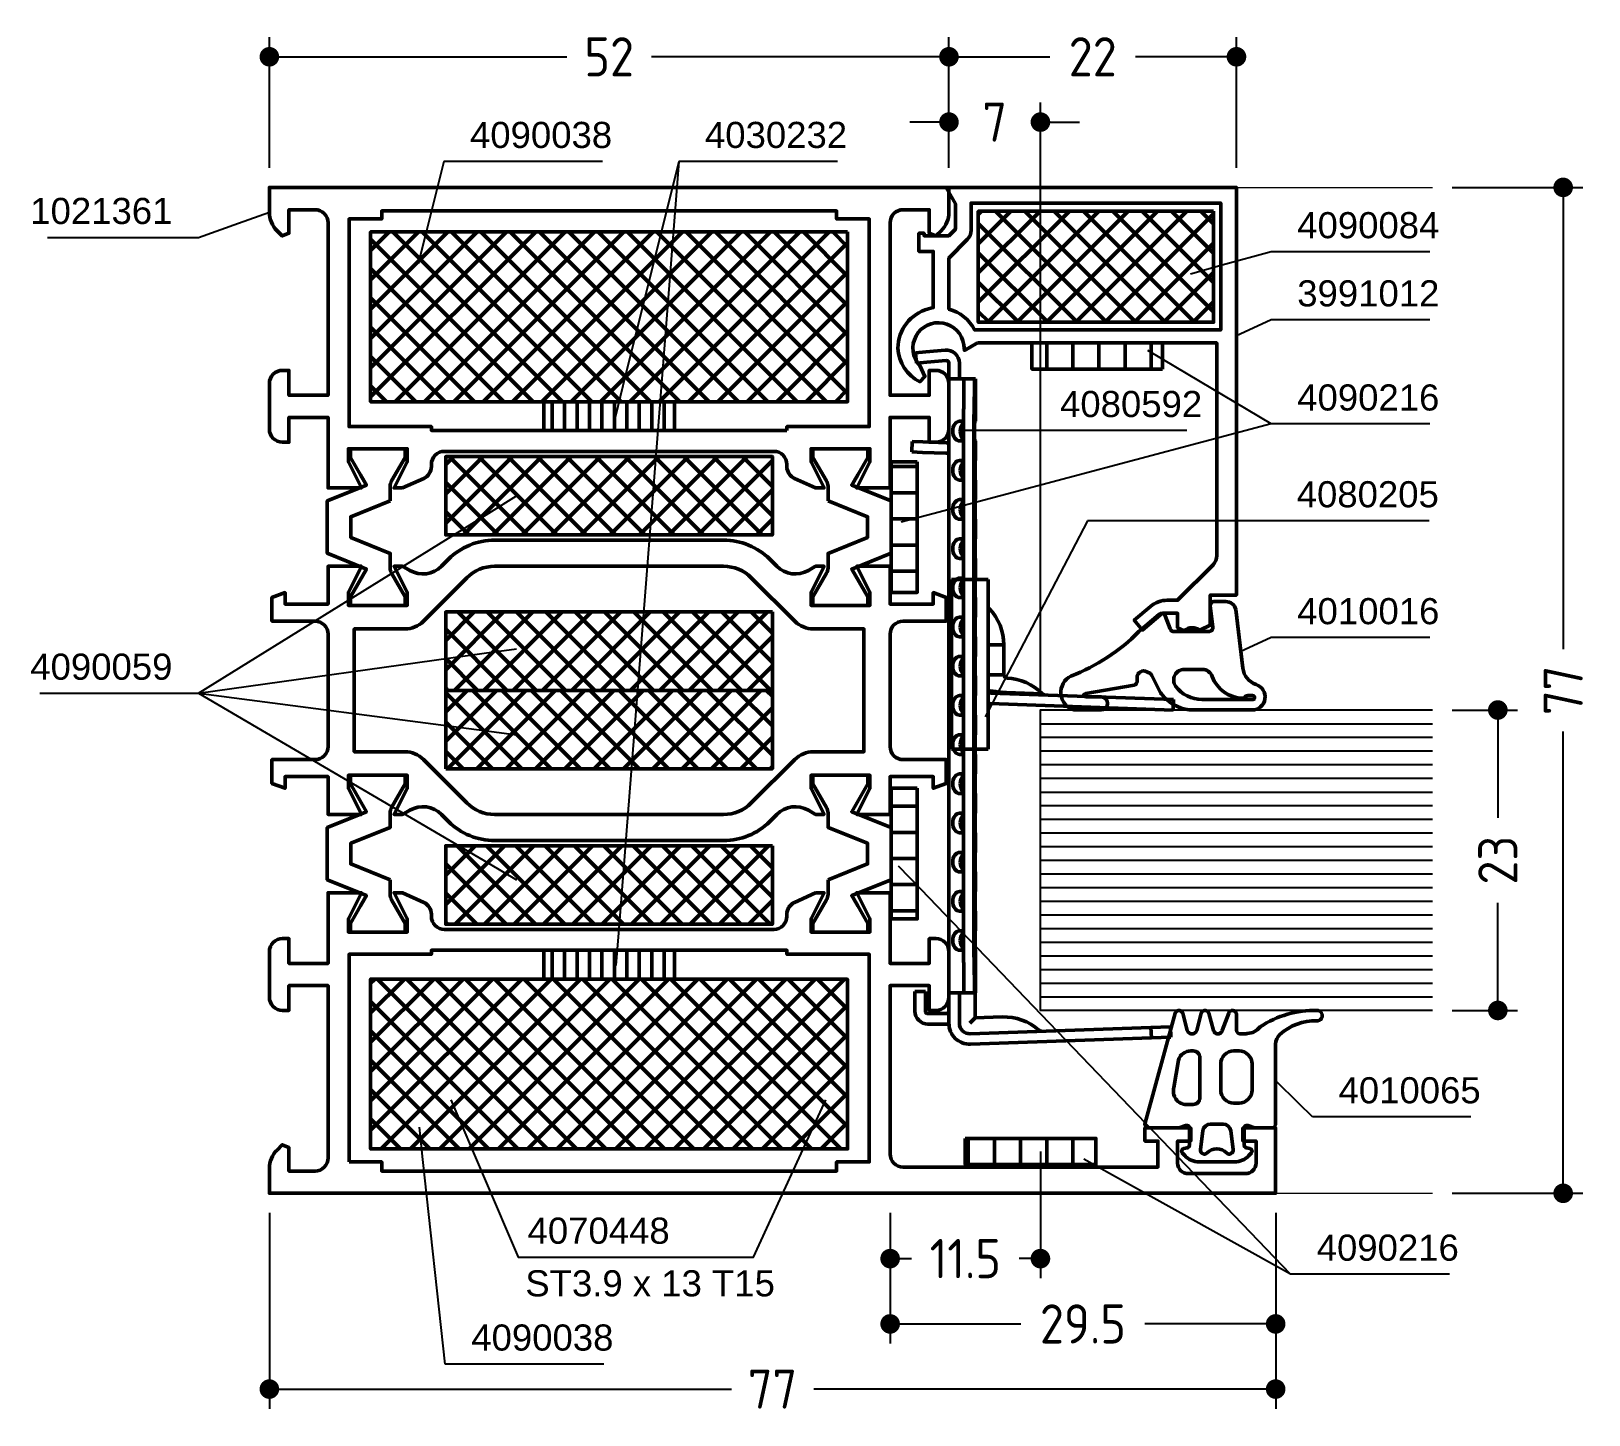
# Model space of a CAD drawing. Header units: millimetres. Extents: x 37 to 156, y 94 to 200.
import ezdxf

# ---------------------------------------------------------------- set-up
doc = ezdxf.new("R2010")
doc.units = ezdxf.units.MM
for name, color, linetype, lineweight in [('AM_5', 3, 'Continuous', 25), ('AM_C', 50, 'Continuous', 50), ('AM_S', 80, 'Continuous', 50), ('Cont2', 2, 'Continuous', 25), ('Cont3', 70, 'Continuous', 18)]:
    doc.layers.add(name, color=color, linetype=linetype, lineweight=lineweight)
doc.styles.add('HBS_DIMTEXTSTYLE', font='isocp.shx')
doc.styles.add('SWISSL', font='swissl.ttf')
doc.dimstyles.new('Konstruktionsschnitt 1-1$0', dxfattribs={"dimscale": 0, "dimtxt": 3, "dimasz": 1.5, "dimexe": 1.5, "dimexo": 1.5, "dimgap": 1.5, "dimtad": 0, "dimdsep": 46, "dimtxsty": 'HBS_DIMTEXTSTYLE', "dimblk": 'PUNKT', "dimcen": 0, "dimclrd": 3, "dimclre": 3, "dimclrt": 2, "dimadec": 1, "dimazin": 2, "dimtfac": 0.7, "dimtofl": 0, "dimtmove": 0, "dimatfit": 3, "dimfxl": 0, "dimtolj": 1, "dimtzin": 0, "dimarcsym": 0})

# ---------------------------------------------------------------- blocks, each defined once
blk = doc.blocks.new('PUNKT')
at = {"color": 0, "linetype": 'Continuous'}
blk.add_line((-0.5, 0), (-1, 0), dxfattribs=at)
at = {"color": 0, "linetype": 'Continuous', "const_width": 0.5}
blk.add_lwpolyline([(-0.25, 0, 1), (0.25, 0, 1)], format="xyb", close=True, dxfattribs=at)
blk = doc.blocks.new('*D5')
at = {"layer": 'AM_5', "color": 3, "lineweight": -2, "transparency": 16777216}
for p, q in [((146.02, 148.37), (151.02, 148.37)), ((149.52, 146.87), (149.52, 140.12)), ((149.52, 126.87), (149.52, 133.62)), ((146.02, 125.37), (151.02, 125.37))]:
    blk.add_line(p, q, dxfattribs=at)
at = {"layer": 'AM_5', "color": 3, "lineweight": -2, "transparency": 16777216, "xscale": 1.5, "yscale": 1.5, "zscale": 1.5}
for p, rotation in [((149.52, 148.37), 90), ((149.52, 125.37), 270)]:
    blk.add_blockref('PUNKT', p, dxfattribs=dict(at, rotation=rotation))
at = {"layer": 'AM_5', "color": 2, "transparency": 16777216, "insert": (149.52, 136.87), "char_height": 3, "attachment_point": 5, "rotation": 90, "style": 'HBS_DIMTEXTSTYLE'}
blk.add_mtext('\\A1;23', dxfattribs=at)
blk = doc.blocks.new('*D6')
at = {"layer": 'AM_5', "color": 3, "lineweight": -2, "transparency": 16777216}
for p, q in [((146.02, 188.38), (156.02, 188.38)), ((154.52, 186.88), (154.52, 153.02)), ((154.52, 112.87), (154.52, 146.72)), ((146.02, 111.37), (156.02, 111.37))]:
    blk.add_line(p, q, dxfattribs=at)
at = {"layer": 'AM_5', "color": 3, "lineweight": -2, "transparency": 16777216, "xscale": 1.5, "yscale": 1.5, "zscale": 1.5}
for p, rotation in [((154.52, 188.38), 90), ((154.52, 111.37), 270)]:
    blk.add_blockref('PUNKT', p, dxfattribs=dict(at, rotation=rotation))
at = {"layer": 'AM_5', "color": 2, "transparency": 16777216, "insert": (154.52, 149.87), "char_height": 3, "attachment_point": 5, "rotation": 90, "style": 'HBS_DIMTEXTSTYLE'}
blk.add_mtext('\\A1;77', dxfattribs=at)
blk = doc.blocks.new('*D7')
at = {"layer": 'AM_5', "color": 3, "lineweight": -2, "transparency": 16777216}
for p, q in [((114.52, 114.57), (114.52, 104.87)), ((103.02, 109.87), (103.02, 104.87)), ((104.52, 106.37), (104.65, 106.37)), ((113.02, 106.37), (112.88, 106.37))]:
    blk.add_line(p, q, dxfattribs=at)
at = {"layer": 'AM_5', "color": 3, "lineweight": -2, "transparency": 16777216, "xscale": 1.5, "yscale": 1.5, "zscale": 1.5, "rotation": 180}
blk.add_blockref('PUNKT', (103.02, 106.37), dxfattribs=at)
at = {"layer": 'AM_5', "color": 3, "lineweight": -2, "transparency": 16777216, "xscale": 1.5, "yscale": 1.5, "zscale": 1.5}
blk.add_blockref('PUNKT', (114.52, 106.37), dxfattribs=at)
at = {"layer": 'AM_5', "color": 2, "transparency": 16777216, "insert": (108.77, 106.37), "char_height": 3, "attachment_point": 5, "style": 'HBS_DIMTEXTSTYLE'}
blk.add_mtext('\\A1;11.5', dxfattribs=at)
blk = doc.blocks.new('*D8')
at = {"layer": 'AM_5', "color": 3, "lineweight": -2, "transparency": 16777216}
for p, q in [((103.02, 109.87), (103.02, 99.87)), ((132.52, 109.87), (132.52, 99.87)), ((104.52, 101.37), (113.01, 101.37)), ((131.02, 101.37), (122.52, 101.37))]:
    blk.add_line(p, q, dxfattribs=at)
at = {"layer": 'AM_5', "color": 3, "lineweight": -2, "transparency": 16777216, "xscale": 1.5, "yscale": 1.5, "zscale": 1.5, "rotation": 180}
blk.add_blockref('PUNKT', (103.02, 101.37), dxfattribs=at)
at = {"layer": 'AM_5', "color": 3, "lineweight": -2, "transparency": 16777216, "xscale": 1.5, "yscale": 1.5, "zscale": 1.5}
blk.add_blockref('PUNKT', (132.52, 101.37), dxfattribs=at)
at = {"layer": 'AM_5', "color": 2, "transparency": 16777216, "insert": (117.77, 101.37), "char_height": 3, "attachment_point": 5, "style": 'HBS_DIMTEXTSTYLE'}
blk.add_mtext('\\A1;29.5', dxfattribs=at)
blk = doc.blocks.new('*D9')
at = {"layer": 'AM_5', "color": 3, "lineweight": -2, "transparency": 16777216}
for p, q in [((55.52, 109.87), (55.52, 94.88)), ((132.52, 109.88), (132.52, 94.88)), ((57.02, 96.38), (90.87, 96.38)), ((131.02, 96.38), (97.17, 96.38))]:
    blk.add_line(p, q, dxfattribs=at)
at = {"layer": 'AM_5', "color": 3, "lineweight": -2, "transparency": 16777216, "xscale": 1.5, "yscale": 1.5, "zscale": 1.5, "rotation": 180}
blk.add_blockref('PUNKT', (55.52, 96.38), dxfattribs=at)
at = {"layer": 'AM_5', "color": 3, "lineweight": -2, "transparency": 16777216, "xscale": 1.5, "yscale": 1.5, "zscale": 1.5}
blk.add_blockref('PUNKT', (132.52, 96.38), dxfattribs=at)
at = {"layer": 'AM_5', "color": 2, "transparency": 16777216, "insert": (94.02, 96.38), "char_height": 3, "attachment_point": 5, "style": 'HBS_DIMTEXTSTYLE'}
blk.add_mtext('\\A1;77', dxfattribs=at)
blk = doc.blocks.new('*D10')
at = {"layer": 'AM_5', "color": 3, "lineweight": -2, "transparency": 16777216}
for p, q in [((107.52, 189.88), (107.52, 194.88)), ((114.52, 149.87), (114.52, 194.88)), ((106.02, 193.38), (104.52, 193.38)), ((116.02, 193.38), (117.52, 193.38))]:
    blk.add_line(p, q, dxfattribs=at)
at = {"layer": 'AM_5', "color": 3, "lineweight": -2, "transparency": 16777216, "xscale": 1.5, "yscale": 1.5, "zscale": 1.5}
blk.add_blockref('PUNKT', (107.52, 193.38), dxfattribs=at)
at = {"layer": 'AM_5', "color": 3, "lineweight": -2, "transparency": 16777216, "xscale": 1.5, "yscale": 1.5, "zscale": 1.5, "rotation": 180}
blk.add_blockref('PUNKT', (114.52, 193.38), dxfattribs=at)
at = {"layer": 'AM_5', "color": 2, "transparency": 16777216, "insert": (111.02, 193.38), "char_height": 3, "attachment_point": 5, "style": 'HBS_DIMTEXTSTYLE'}
blk.add_mtext('\\A1;7', dxfattribs=at)
blk = doc.blocks.new('*D11')
at = {"layer": 'AM_5', "color": 3, "lineweight": -2, "transparency": 16777216}
for p, q in [((107.52, 189.88), (107.52, 199.88)), ((129.52, 189.88), (129.52, 199.88)), ((109.02, 198.38), (115.24, 198.38)), ((128.02, 198.38), (121.79, 198.38))]:
    blk.add_line(p, q, dxfattribs=at)
at = {"layer": 'AM_5', "color": 3, "lineweight": -2, "transparency": 16777216, "xscale": 1.5, "yscale": 1.5, "zscale": 1.5, "rotation": 180}
blk.add_blockref('PUNKT', (107.52, 198.38), dxfattribs=at)
at = {"layer": 'AM_5', "color": 3, "lineweight": -2, "transparency": 16777216, "xscale": 1.5, "yscale": 1.5, "zscale": 1.5}
blk.add_blockref('PUNKT', (129.52, 198.38), dxfattribs=at)
at = {"layer": 'AM_5', "color": 2, "transparency": 16777216, "insert": (118.52, 198.38), "char_height": 3, "attachment_point": 5, "style": 'HBS_DIMTEXTSTYLE'}
blk.add_mtext('\\A1;22', dxfattribs=at)
blk = doc.blocks.new('*D12')
at = {"layer": 'AM_5', "color": 3, "lineweight": -2, "transparency": 16777216}
for p, q in [((55.52, 189.87), (55.52, 199.88)), ((107.52, 189.88), (107.52, 199.88)), ((57.02, 198.38), (78.28, 198.38)), ((106.02, 198.38), (84.76, 198.38))]:
    blk.add_line(p, q, dxfattribs=at)
at = {"layer": 'AM_5', "color": 3, "lineweight": -2, "transparency": 16777216, "xscale": 1.5, "yscale": 1.5, "zscale": 1.5, "rotation": 180}
blk.add_blockref('PUNKT', (55.52, 198.38), dxfattribs=at)
at = {"layer": 'AM_5', "color": 3, "lineweight": -2, "transparency": 16777216, "xscale": 1.5, "yscale": 1.5, "zscale": 1.5}
blk.add_blockref('PUNKT', (107.52, 198.38), dxfattribs=at)
at = {"layer": 'AM_5', "color": 2, "transparency": 16777216, "insert": (81.52, 198.38), "char_height": 3, "attachment_point": 5, "style": 'HBS_DIMTEXTSTYLE'}
blk.add_mtext('\\A1;52', dxfattribs=at)
blk = doc.blocks.new('*S28')
at = {"layer": 'AM_5', "color": 3, "linetype": 'Continuous'}
blk.add_line((132.12, 153.89), (129.85, 152.85), dxfattribs=at)
at = {"layer": 'AM_5', "color": 3}
for p, q in [((132.17, 153.91), (132.12, 153.89)), ((144.32, 153.91), (132.17, 153.91))]:
    blk.add_line(p, q, dxfattribs=at)
at = {"layer": 'AM_5', "color": 2, "insert": (134.17, 154.91), "char_height": 2, "attachment_point": 7, "style": 'SWISSL'}
blk.add_mtext('4010016', dxfattribs=at)
blk = doc.blocks.new('*S29')
at = {"layer": 'AM_5', "color": 3, "linetype": 'Continuous'}
blk.add_line((110.82, 169.77), (108.32, 169.77), dxfattribs=at)
at = {"layer": 'AM_5', "color": 3}
blk.add_line((125.72, 169.77), (110.82, 169.77), dxfattribs=at)
at = {"layer": 'AM_5', "color": 2, "insert": (116.02, 170.77), "char_height": 2, "attachment_point": 7, "style": 'SWISSL'}
blk.add_mtext('4080592', dxfattribs=at)
blk = doc.blocks.new('*S30')
at = {"layer": 'AM_5', "color": 3, "linetype": 'Continuous'}
blk.add_line((134.3, 118.24), (132.52, 119.99), dxfattribs=at)
at = {"layer": 'AM_5', "color": 3}
for p, q in [((135.33, 117.23), (134.3, 118.24)), ((147.46, 117.23), (135.33, 117.23))]:
    blk.add_line(p, q, dxfattribs=at)
at = {"layer": 'AM_5', "color": 2, "insert": (137.33, 118.23), "char_height": 2, "attachment_point": 7, "style": 'SWISSL'}
blk.add_mtext('4010065', dxfattribs=at)
blk = doc.blocks.new('*U14', base_point=(148.23, 124))
for p, q in [((148.23, 145.95), (178.23, 145.95)), ((148.23, 144.91), (178.23, 144.91)), ((148.23, 143.86), (178.23, 143.86)), ((148.23, 142.82), (178.23, 142.82)), ((148.23, 141.77), (178.23, 141.77)), ((148.23, 140.72), (178.23, 140.72)), ((148.23, 139.68), (178.23, 139.68)), ((148.23, 138.63), (178.23, 138.63)), ((148.23, 137.59), (178.23, 137.59)), ((148.23, 136.54), (178.23, 136.54)), ((148.23, 135.5), (178.23, 135.5)), ((148.23, 134.45), (178.23, 134.45)), ((148.23, 133.41), (178.23, 133.41)), ((148.23, 132.36), (178.23, 132.36)), ((148.23, 131.32), (178.23, 131.32)), ((148.23, 130.27), (178.23, 130.27)), ((148.23, 129.22), (178.23, 129.22)), ((148.23, 128.18), (178.23, 128.18)), ((148.23, 127.13), (178.23, 127.13)), ((148.23, 126.09), (178.23, 126.09)), ((148.23, 125.04), (178.23, 125.04))]:
    blk.add_line(p, q)
blk.add_lwpolyline([(178.23, 124), (148.23, 124), (148.23, 147), (178.23, 147)])
blk = doc.blocks.new('*S31')
at = {"layer": 'AM_5', "color": 3, "linetype": 'Continuous'}
for p, q in [((105.4, 134.62), (103.67, 136.42)), ((120.03, 112.77), (117.84, 113.99))]:
    blk.add_line(p, q, dxfattribs=at)
at = {"layer": 'AM_5', "color": 3}
for p, q in [((133.66, 105.18), (105.4, 134.62)), ((133.66, 105.18), (120.03, 112.77)), ((145.82, 105.18), (133.66, 105.18))]:
    blk.add_line(p, q, dxfattribs=at)
at = {"layer": 'AM_5', "color": 2, "insert": (135.66, 106.18), "char_height": 2, "attachment_point": 7, "style": 'SWISSL'}
blk.add_mtext('4090216', dxfattribs=at)
blk = doc.blocks.new('*S32')
at = {"layer": 'AM_5', "color": 3, "linetype": 'Continuous'}
blk.add_line((131.79, 178.06), (129.52, 177.02), dxfattribs=at)
at = {"layer": 'AM_5', "color": 3}
for p, q in [((132.17, 178.24), (131.79, 178.06)), ((144.32, 178.24), (132.17, 178.24))]:
    blk.add_line(p, q, dxfattribs=at)
at = {"layer": 'AM_5', "color": 2, "insert": (134.17, 179.24), "char_height": 2, "attachment_point": 7, "style": 'SWISSL'}
blk.add_mtext('3991012', dxfattribs=at)
blk = doc.blocks.new('*S33')
at = {"layer": 'AM_5', "color": 3, "linetype": 'Continuous'}
blk.add_line((128.42, 182.42), (126.01, 181.75), dxfattribs=at)
at = {"layer": 'AM_5', "color": 3}
for p, q in [((132.17, 183.46), (128.42, 182.42)), ((144.32, 183.46), (132.17, 183.46))]:
    blk.add_line(p, q, dxfattribs=at)
at = {"layer": 'AM_5', "color": 2, "insert": (134.17, 184.46), "char_height": 2, "attachment_point": 7, "style": 'SWISSL'}
blk.add_mtext('4090084', dxfattribs=at)
blk = doc.blocks.new('*S34')
at = {"layer": 'AM_5', "color": 3, "linetype": 'Continuous'}
for p, q in [((124.88, 174.62), (122.74, 175.9)), ((106.28, 163.39), (103.86, 162.75))]:
    blk.add_line(p, q, dxfattribs=at)
at = {"layer": 'AM_5', "color": 3}
for p, q in [((132.17, 170.27), (124.88, 174.62)), ((132.17, 170.27), (106.28, 163.39)), ((144.32, 170.27), (132.17, 170.27))]:
    blk.add_line(p, q, dxfattribs=at)
at = {"layer": 'AM_5', "color": 2, "insert": (134.17, 171.27), "char_height": 2, "attachment_point": 7, "style": 'SWISSL'}
blk.add_mtext('4090216', dxfattribs=at)
blk = doc.blocks.new('*S35')
at = {"layer": 'AM_5', "color": 3}
for p, q in [((118.13, 162.86), (111.45, 150.05)), ((144.26, 162.86), (118.13, 162.86))]:
    blk.add_line(p, q, dxfattribs=at)
at = {"layer": 'AM_5', "color": 3, "linetype": 'Continuous'}
blk.add_line((111.45, 150.05), (110.29, 147.84), dxfattribs=at)
at = {"layer": 'AM_5', "color": 2, "insert": (134.13, 163.86), "char_height": 2, "attachment_point": 7, "style": 'SWISSL'}
blk.add_mtext('4080205', dxfattribs=at)
blk = doc.blocks.new('ZAHL links')
at = {"layer": 'AM_5', "color": 2, "style": 'SWISSL'}
blk.add_attdef('XXX', (1.85, -2.5), '', height=1.5, dxfattribs=at)
blk = doc.blocks.new('*S36')
at = {"layer": 'AM_5', "color": 3, "linetype": 'Continuous'}
blk.add_line((53.16, 185.64), (55.52, 186.48), dxfattribs=at)
at = {"layer": 'AM_5', "color": 3}
for p, q in [((50.1, 184.55), (53.16, 185.64)), ((38.55, 184.55), (50.1, 184.55))]:
    blk.add_line(p, q, dxfattribs=at)
at = {"layer": 'AM_5', "color": 2, "insert": (48.1, 185.55), "char_height": 2, "attachment_point": 9, "style": 'SWISSL'}
blk.add_mtext('1021361', dxfattribs=at)
blk = doc.blocks.new('*S37')
at = {"layer": 'AM_5', "color": 3, "linetype": 'Continuous'}
for p, q in [((72.31, 163.45), (74.43, 164.77)), ((71.96, 152.71), (74.43, 153.06)), ((71.96, 146.8), (74.43, 146.48)), ((72.28, 136.65), (74.43, 135.38))]:
    blk.add_line(p, q, dxfattribs=at)
at = {"layer": 'AM_5', "color": 3}
for p, q in [((50.1, 149.66), (72.31, 163.45)), ((50.1, 149.66), (71.96, 152.71)), ((37.96, 149.66), (50.1, 149.66)), ((50.1, 149.66), (71.96, 146.8)), ((50.1, 149.66), (72.28, 136.65))]:
    blk.add_line(p, q, dxfattribs=at)
at = {"layer": 'AM_5', "color": 2, "insert": (48.1, 150.66), "char_height": 2, "attachment_point": 9, "style": 'SWISSL'}
blk.add_mtext('4090059', dxfattribs=at)
blk = doc.blocks.new('*S38')
at = {"layer": 'AM_5', "color": 3}
for p, q in [((68.87, 190.37), (67.51, 184.95)), ((81.02, 190.37), (68.87, 190.37))]:
    blk.add_line(p, q, dxfattribs=at)
at = {"layer": 'AM_5', "color": 3, "linetype": 'Continuous'}
blk.add_line((67.51, 184.95), (66.9, 182.52), dxfattribs=at)
at = {"layer": 'AM_5', "color": 2, "insert": (70.87, 191.37), "char_height": 2, "attachment_point": 7, "style": 'SWISSL'}
blk.add_mtext('4090038', dxfattribs=at)
blk = doc.blocks.new('*S39')
at = {"layer": 'AM_5', "color": 3}
for p, q in [((86.85, 190.37), (82.23, 131.31)), ((86.85, 190.37), (82.57, 173.2)), ((98.98, 190.37), (86.85, 190.37))]:
    blk.add_line(p, q, dxfattribs=at)
at = {"layer": 'AM_5', "color": 3, "linetype": 'Continuous'}
for p, q in [((82.57, 173.2), (81.97, 170.77)), ((82.23, 131.31), (82.04, 128.82))]:
    blk.add_line(p, q, dxfattribs=at)
at = {"layer": 'AM_5', "color": 2, "insert": (88.85, 191.37), "char_height": 2, "attachment_point": 7, "style": 'SWISSL'}
blk.add_mtext('4030232', dxfattribs=at)
blk = doc.blocks.new('*S40')
at = {"layer": 'AM_5', "color": 3, "linetype": 'Continuous'}
blk.add_line((67.27, 113.96), (67, 116.44), dxfattribs=at)
at = {"layer": 'AM_5', "color": 3}
for p, q in [((68.97, 98.3), (67.27, 113.96)), ((81.12, 98.3), (68.97, 98.3))]:
    blk.add_line(p, q, dxfattribs=at)
at = {"layer": 'AM_5', "color": 2, "insert": (70.97, 99.3), "char_height": 2, "attachment_point": 7, "style": 'SWISSL'}
blk.add_mtext('4090038', dxfattribs=at)
blk = doc.blocks.new('WI1021361')
for points in [[(23, 41.8), (22.27, 40.19, -0.294108), (21.36, 39.6), (21.2, 39.6, 0.414214), (20.2, 38.6), (20.2, 13.4, 0.414214), (21.2, 12.4), (21.36, 12.4, -0.294108), (22.27, 11.81), (23, 10.2), (23, 9.55), (21, 10.55), (20, 10.55), (20, 6.05), (21, 6.05), (23, 7.05), (23, 4.5), (17.6, 4.5), (17.6, 1.5), (19.5, 1.5), (19.5, 1, -0.414214), (18.5, 0), (15, 0, -0.414214), (14, 1), (14, 1.5), (15.9, 1.5), (15.9, 4.5), (2.7, 4.5, 0.414214), (1.7, 3.5), (1.7, 1.5), (3.5, 1.5), (3.71, 0.99), (3.31, 0.59, -0.198912), (1.9, 0), (0, 0), (0, 77), (5, 77), (5, 74.5), (4, 74.5), (4, 75.5), (2.3, 75.5, 0.414214), (1.5, 74.7), (1.5, 70.3, 0.414214), (2.3, 69.5), (4, 69.5), (4, 70.5), (5, 70.5), (5, 67), (4, 67), (4, 68), (2, 68), (2, 48.5, 0.414214), (3, 47.5), (15.9, 47.5), (15.9, 50.5), (14, 50.5), (14, 51, -0.414214), (15, 52), (18.5, 52, -0.414214), (19.5, 51), (19.5, 50.5), (17.6, 50.5), (17.6, 47.5), (23, 47.5), (23, 44.95), (21, 45.95), (20, 45.95), (20, 41.45), (21, 41.45), (23, 42.45), (23, 41.8)], [(54, 10.2), (54.73, 11.81, -0.294108), (55.64, 12.4), (55.8, 12.4, 0.414214), (56.8, 13.4), (56.8, 38.6, 0.414214), (55.8, 39.6), (55.64, 39.6, -0.294108), (54.73, 40.19), (54, 41.8), (54, 42.45), (56, 41.45), (57, 41.45), (57, 45.95), (56, 45.95), (54, 44.95), (54, 47.5), (59.4, 47.5), (59.4, 50.5), (57.5, 50.5), (57.5, 51, -0.414214), (58.5, 52), (62, 52, -0.414214), (63, 51), (63, 50.5), (61.1, 50.5), (61.1, 47.5), (74.3, 47.5, 0.414214), (75.3, 48.5), (75.3, 50.5), (73.5, 50.5), (73.29, 51.01), (73.69, 51.41, -0.198912), (75.1, 52), (77, 52), (77, 0), (75.1, 0, -0.198912), (73.69, 0.59), (73.29, 0.99), (73.5, 1.5), (75.3, 1.5), (75.3, 3.5, 0.414214), (74.3, 4.5), (61.1, 4.5), (61.1, 1.5), (63, 1.5), (63, 1, -0.414214), (62, 0), (58.5, 0, -0.414214), (57.5, 1), (57.5, 1.5), (59.4, 1.5), (59.4, 4.5), (54, 4.5), (54, 7.05), (56, 6.05), (57, 6.05), (57, 10.55), (56, 10.55), (54, 9.55), (54, 10.2)], [(23.99, 42.75), (22.87, 42.75, 0.131652), (22.47, 42.64), (20.66, 41.6), (20, 41.6), (20, 45.8), (20.66, 45.8), (22, 45.03), (22.49, 44.74), (22.79, 44.57), (24, 47.58), (28, 47.58), (29.21, 44.57), (31.34, 45.8), (32, 45.8), (32, 41.6), (31.34, 41.6), (29.53, 42.64, 0.131652), (29.13, 42.75), (28.01, 42.75), (26.79, 45.78), (25.21, 45.78)], [(53.01, 42.75), (54.13, 42.75, -0.131652), (54.53, 42.64), (56.34, 41.6), (57, 41.6), (57, 45.8), (56.34, 45.8), (55, 45.03), (54.51, 44.74), (54.21, 44.57), (53, 47.58), (49, 47.58), (47.79, 44.57), (45.66, 45.8), (45, 45.8), (45, 41.6), (45.66, 41.6), (47.47, 42.64, -0.131652), (47.87, 42.75), (48.99, 42.75), (50.21, 45.78), (51.79, 45.78)], [(48, 34.76, 0.198912), (47.12, 36.88), (43.79, 40.21, -0.198912), (43.2, 41.63), (43.2, 45.5), (33.8, 45.5), (33.8, 41.63, -0.198912), (33.21, 40.21), (29.88, 36.88, 0.198912), (29, 34.76), (29, 17.24, 0.198912), (29.88, 15.12), (33.21, 11.79, -0.198912), (33.8, 10.37), (33.8, 6.5), (43.2, 6.5), (43.2, 10.37, -0.198912), (43.79, 11.79), (47.12, 15.12, 0.198912), (48, 17.24)], [(23.99, 9.25), (22.87, 9.25, -0.131652), (22.47, 9.36), (20.66, 10.4), (20, 10.4), (20, 6.2), (20.66, 6.2), (22, 6.97), (22.49, 7.26), (22.79, 7.43), (24, 4.43), (28, 4.43), (29.21, 7.43), (31.34, 6.2), (32, 6.2), (32, 10.4), (31.34, 10.4), (29.53, 9.36, -0.131652), (29.13, 9.25), (28.01, 9.25), (26.79, 6.23), (25.21, 6.23)], [(53.01, 9.25), (54.13, 9.25, 0.131652), (54.53, 9.36), (56.34, 10.4), (57, 10.4), (57, 6.2), (56.34, 6.2), (55, 6.97), (54.51, 7.26), (54.21, 7.43), (53, 4.43), (49, 4.43), (47.79, 7.43), (45.66, 6.2), (45, 6.2), (45, 10.4), (45.66, 10.4), (47.47, 9.36, 0.131652), (47.87, 9.25), (48.99, 9.25), (50.21, 6.23), (51.79, 6.23)]]:
    blk.add_lwpolyline(points, format="xyb", close=True)
blk.add_lwpolyline([(29, 10.2), (29.32, 10.75, 0.339454), (29, 13.17), (28.46, 13.71, -0.198912), (27, 17.24), (27, 34.76, -0.198912), (28.46, 38.29), (29, 38.83, 0.339454), (29.32, 41.25), (29, 41.8), (29, 42.45), (31, 41.45), (32, 41.45), (32, 45.95), (31, 45.95), (29, 44.95), (29, 47.5), (31.9, 47.5), (31.9, 50.8), (31.01, 50.8), (31.38, 51.8), (33.2, 51.8), (33.2, 48.5, 0.414214), (34.2, 47.5), (42.8, 47.5, 0.414214), (43.8, 48.5), (43.8, 51.8), (45.62, 51.8), (45.99, 50.8), (45.1, 50.8), (45.1, 47.5), (48, 47.5), (48, 44.95), (46, 45.95), (45, 45.95), (45, 41.45), (46, 41.45), (48, 42.45), (48, 41.8), (47.68, 41.25, 0.339454), (48, 38.83), (48.54, 38.29, -0.198912), (50, 34.76), (50, 17.24, -0.198912), (48.54, 13.71), (48, 13.17, 0.339454), (47.68, 10.75), (48, 10.2), (48, 9.55), (46, 10.55), (45, 10.55), (45, 6.05), (46, 6.05), (48, 7.05), (48, 4.5), (45.1, 4.5), (45.1, 1.2), (45.99, 1.2), (45.62, 0.2), (43.8, 0.2), (43.8, 3.5, 0.414214), (42.8, 4.5), (34.2, 4.5, 0.414214), (33.2, 3.5), (33.2, 0.2), (31.38, 0.2), (31.01, 1.2), (31.9, 1.2), (31.9, 4.5), (29, 4.5), (29, 7.05), (31, 6.05), (32, 6.05), (32, 10.55), (31, 10.55), (29, 9.55), (29, 10.2), (29.32, 10.75)], format="xyb")
for points in [[(2.4, 6.1), (18.3, 6.1), (18.3, 12.4), (18.6, 12.4), (18.6, 39.6), (18.3, 39.6), (18.3, 45.9), (2.4, 45.9), (2.4, 43.4), (1.7, 43.4), (1.7, 8.6), (2.4, 8.6), (2.4, 6.1)], [(58.4, 39.6), (58.7, 39.6), (58.7, 45.9), (74.6, 45.9), (74.6, 43.4), (75.2, 43.4), (75.2, 8.6), (74.6, 8.6), (74.6, 6.1), (58.7, 6.1), (58.7, 12.4), (58.4, 12.4), (58.4, 39.6)]]:
    blk.add_lwpolyline(points, close=True)
blk = doc.blocks.new('WI4010016')
for points in [[(1.19, 1.96, -0.346133), (1.8, 1.18), (1.8, 0.3, -0.449698), (1.46, 0), (-0.16, 0.2, 0.449698), (-0.5, -0.1), (-0.5, -2.79, 0.315299), (-0.3, -3.07), (0.7, -3.44, -0.548619), (0.81, -3.93), (-0.5, -5.46, 0.104737), (-3.91, -10.66, -0.684728), (-6.5, -10.42), (-6.5, -8.36, -1), (-5.5, -8.36), (-5.5, -9.42, 0.287601), (-5.34, -9.69, 0.156883), (-5.25, -9.53), (-4.59, -5.82, -0.041381), (-4.57, -5.74), (-4.52, -5.69, -0.200274), (-4.31, -5.6), (-4, -5.6, 0.57735), (-3.57, -4.85), (-3.72, -4.58, 0.149451), (-3.85, -4.46), (-5.14, -3.83, -0.069927), (-5.25, -3.76), (-5.51, -3.53, -0.212557), (-6.5, -1.3), (-6.5, 3.2, -0.852431), (-4.55, 3.51, 0.291336), (-3.3, 2.49), (1.19, 1.96)], [(-3.4, -2, -0.612992), (-4.67, -2.65, -0.239931), (-5.7, -0.63), (-5.7, 3.25, -1), (-5.4, 3.25), (-5.4, 2.88, -0.317837), (-5.6, 2.6), (-5.6, 2.51, 0.317975), (-3.93, 0.15, -0.317975), (-3.4, -0.6), (-3.4, -2)]]:
    blk.add_lwpolyline(points, format="xyb", close=True)
blk = doc.blocks.new('WI4010065')
for points in [[(0.3, 0, 0.414214), (0, -0.3), (0, -1.62), (0.19, -2.13, -0.520567), (0, -2.4), (-1.33, -2.4, -0.36397), (-1.53, -2.23), (-1.58, -1.97, 0.594937), (-1.91, -1.85), (-2.12, -2.05, 0.208), (-2.6, -3.15), (-2.6, -5.85, 0.208), (-2.12, -6.95), (-1.91, -7.15, 0.594937), (-1.58, -7.03), (-1.53, -6.77, -0.36397), (-1.33, -6.6), (0, -6.6, -0.520567), (0.19, -6.87), (0, -7.38), (0, -9.7, 0.505497), (0.39, -9.99), (8.79, -7.69, 0.751737), (8.78, -7.11), (7.47, -6.76, -0.767327), (7.47, -6.04), (8.78, -5.69, 0.767327), (8.78, -5.11), (7.46, -4.76, -0.767327), (7.46, -4.08), (8.78, -3.59, 0.876976), (8.7, -3), (7.5, -3, -0.414214), (7.2, -2.7), (7.2, -2.48, -0.051818), (7.23, -2.17, -0.225446), (7.75, -1.18, 0.150709), (9, 3.17, 1.016945), (8.2, 3.15, -0.195341), (7.16, 0.33, -0.211259), (6.42, 0)], [(4.9, -1.8, -0.414214), (5.9, -2.8), (5.9, -3.2, -0.414214), (4.9, -4.2), (2.9, -4.2, -0.414214), (1.9, -3.2), (1.9, -2.8, -0.414214), (2.9, -1.8)], [(0.3, -4.98), (0.3, -4.02, 0.378866), (-0.23, -3.43), (-1.66, -3.25, 0.717695), (-1.91, -3.76, -0.421053), (-1.91, -5.24, 0.717695), (-1.66, -5.75), (-0.23, -5.57, 0.378866)], [(5.4, -5.8, -0.414214), (5.9, -6.3), (5.9, -6.49, -0.328465), (5.2, -7.44), (3.1, -7.78, -0.505497), (1.8, -6.83), (1.8, -6.3, -0.414214), (2.3, -5.8)]]:
    blk.add_lwpolyline(points, format="xyb", close=True)
blk = doc.blocks.new('WI4030232')
h = blk.add_hatch()
h.set_pattern_fill('LINE', color=256, scale=0.3, angle=90)
h.paths.add_polyline_path([(5, 0), (5, 2.2), (-5, 2.2), (-5, 0)])
blk.add_lwpolyline([(5, 2.2), (-5, 2.2), (-5, 0), (5, 0), (5, 2.2)], close=True)
blk = doc.blocks.new('WI4090038')
h = blk.add_hatch()
h.set_pattern_fill('ANSI37', color=256, scale=0.5, style=0)
h.set_pattern_definition([(45, (-18.25, -14.7), (-1.12253, 1.12253), []), (135, (-18.25, -14.7), (-1.12253, -1.12253), [])])
h.paths.add_polyline_path([(-18.25, -1.7), (-18.25, -14.7), (18.25, -14.7), (18.25, -1.7)])
blk.add_lwpolyline([(18.25, -1.7), (18.25, -14.7), (-18.25, -14.7), (-18.25, -1.7), (18.25, -1.7)], close=True)
blk = doc.blocks.new('WI4090059')
h = blk.add_hatch()
h.set_pattern_fill('ANSI37', color=256, scale=0.5, style=0)
h.set_pattern_definition([(45, (-12.5, -6.4), (-1.12253, 1.12253), []), (135, (-12.5, -6.4), (-1.12253, -1.12253), [])])
h.paths.add_polyline_path([(-12.5, -0.4), (-12.5, -6.4), (12.5, -6.4), (12.5, -0.4)])
blk.add_lwpolyline([(12.5, -0.4), (12.5, -6.4), (-12.5, -6.4), (-12.5, -0.4), (12.5, -0.4)], close=True)
blk = doc.blocks.new('WI4090084')
h = blk.add_hatch()
h.set_pattern_fill('ANSI37', color=256, scale=0.5)
h.set_pattern_definition([(45, (-18.55, -9.35), (-1.12253, 1.12253), []), (135, (-18.55, -9.35), (-1.12253, -1.12253), [])])
h.paths.add_polyline_path([(-0.55, -0.85), (-18.55, -0.85), (-18.55, -9.35), (-0.55, -9.35)])
blk.add_lwpolyline([(-0.55, -0.85), (-0.55, -9.35), (-18.55, -9.35), (-18.55, -0.85), (-0.55, -0.85)], close=True)
blk = doc.blocks.new('WI4090216')
h = blk.add_hatch()
h.set_pattern_fill('_U', color=256, scale=2, angle=90, style=0, pattern_type=0)
h.set_pattern_definition([(90, (-5, 0.5), (-2, 1e-16), [])])
h.paths.add_polyline_path([(-5, 0), (5, 0), (5, 2), (-5, 2)])
blk.add_lwpolyline([(5, 2), (5, 0), (-5, 0), (-5, 2), (5, 2)], close=True)
blk = doc.blocks.new('WI3991012')
for points in [[(-11.9, 2.2), (-12.48, 1.19), (-12.04, 1.13, -1.373176), (-13.64, -2.22), (-14.47, -1.83), (-14.87, -2.23, 0.274409), (-12.3, -3.9, 0.341999), (-9.3, -1.57), (-9.2, -1.2), (-4.9, -1.2), (-4.9, -2.3), (-3.5, -2.3), (-3.5, -1.9), (-3.7, -1.9), (-3.7, 0), (-3.2, 0.5), (-1.25, 0.5), (0, -0.22), (0, 22), (-31.2, 22), (-31.2, 20), (-33.5, 20), (-33.9, 19.21, -0.339409), (-33.93, 17.99), (-33.7, 17.5), (-32.6, 17.5), (-32.6, 16.35), (-33.88, 14.82), (-33.12, 14.18), (-32.07, 15.43, 0.176327), (-31.6, 16.71), (-31.6, 17.5), (-28.89, 20.21, -0.201449), (-28.18, 20.5), (-11.9, 20.5), (-11.9, 2.2)], [(-3.99, 1.41, -0.198912), (-3.28, 1.7), (-1.2, 1.7), (-1.2, 20.8), (-10.4, 20.8), (-10.9, 20.8), (-10.9, 20.3), (-10.9, 1.97, -0.213458), (-9.31, 0), (-5.4, 0), (-3.99, 1.41)]]:
    blk.add_lwpolyline(points, format="xyb", close=True)
blk = doc.blocks.new('WI4080592')
for p, q in [((-51.05, 18.49), (-51.1, 16.99)), ((-50.25, 18.46), (-51.05, 18.49)), ((-50.3, 16.96), (-50.25, 18.46)), ((-51.1, 16.99), (-51.59, 3.16)), ((-51.1, 16.99), (-50.3, 16.96)), ((-50.79, 3.13), (-50.3, 16.96)), ((-49.57, 3.5), (-49.5, 5.58)), ((-49.99, 3.1), (-49.57, 3.5)), ((-47.65, 3.5), (-49.57, 3.5)), ((-47.65, 3.46), (-47.65, 3.53)), ((-47.65, 3.53), (-47.65, 3.53)), ((-47.65, 3.53), (-44.4, 3.53)), ((-47.65, 3.46), (-47.65, 2.66)), ((-47.65, 1.79), (-47.65, 2.66)), ((-45.34, 3.43), (-47.26, 3.45)), ((-47.26, 2.65), (-45.34, 2.63)), ((-3.37, 3.42), (-44.92, 3.42)), ((-3.37, 2.62), (-44.92, 2.62)), ((-44.4, 3.48), (-44.4, 3.53)), ((-44.4, 3.53), (-44.4, 3.53)), ((-42.9, 3.5), (-44.4, 3.5)), ((-44.4, 2.32), (-44.4, 2.62)), ((-42.9, 3.53), (-42.9, 3.53)), ((-42.9, 3.53), (-42.9, 3.48)), ((-42.9, 3.53), (-41.4, 3.53)), ((-42.9, 2.62), (-42.9, 2.32)), ((-41.4, 3.48), (-41.4, 3.53)), ((-41.4, 3.53), (-41.4, 3.53)), ((-39.9, 3.5), (-41.4, 3.5)), ((-41.4, 2.32), (-41.4, 2.62)), ((-39.9, 3.53), (-39.9, 3.53)), ((-39.9, 3.53), (-39.9, 3.48)), ((-39.9, 3.53), (-38.4, 3.53)), ((-39.9, 2.62), (-39.9, 2.32)), ((-38.4, 3.48), (-38.4, 3.53)), ((-38.4, 3.53), (-38.4, 3.53)), ((-36.9, 3.5), (-38.4, 3.5)), ((-38.4, 2.32), (-38.4, 2.62)), ((-36.9, 3.53), (-36.9, 3.53)), ((-36.9, 3.53), (-36.9, 3.48)), ((-36.9, 3.53), (-35.4, 3.53)), ((-36.9, 2.62), (-36.9, 2.32)), ((-35.4, 3.48), (-35.4, 3.53)), ((-35.4, 3.53), (-35.4, 3.53)), ((-33.9, 3.5), (-35.4, 3.5)), ((-35.4, 2.32), (-35.4, 2.62)), ((-33.9, 3.53), (-33.9, 3.53)), ((-33.9, 3.53), (-33.9, 3.48)), ((-33.9, 3.53), (-32.4, 3.53)), ((-33.9, 2.62), (-33.9, 2.32)), ((-32.4, 3.48), (-32.4, 3.53)), ((-32.4, 3.53), (-32.4, 3.53)), ((-30.9, 3.5), (-32.4, 3.5)), ((-32.4, 2.32), (-32.4, 2.62)), ((-30.9, 3.53), (-30.9, 3.53)), ((-30.9, 3.53), (-30.9, 3.48)), ((-30.9, 3.53), (-29.4, 3.53)), ((-30.9, 2.62), (-30.9, 2.32)), ((-29.4, 3.48), (-29.4, 3.53)), ((-29.4, 3.53), (-29.4, 3.53)), ((-27.9, 3.5), (-29.4, 3.5)), ((-29.4, 2.32), (-29.4, 2.62)), ((-27.9, 3.53), (-27.9, 3.53)), ((-27.9, 3.53), (-27.9, 3.48)), ((-27.9, 3.53), (-26.4, 3.53)), ((-27.9, 2.62), (-27.9, 2.32)), ((-26.4, 3.48), (-26.4, 3.53)), ((-26.4, 3.53), (-26.4, 3.53)), ((-24.9, 3.5), (-26.4, 3.5)), ((-26.4, 2.32), (-26.4, 2.62)), ((-24.9, 3.53), (-24.9, 3.53)), ((-24.9, 3.53), (-24.9, 3.48)), ((-24.9, 3.53), (-23.4, 3.53)), ((-24.9, 2.62), (-24.9, 2.32)), ((-23.4, 3.48), (-23.4, 3.53)), ((-23.4, 3.53), (-23.4, 3.53)), ((-21.9, 3.5), (-23.4, 3.5)), ((-23.4, 2.32), (-23.4, 2.62)), ((-21.9, 3.53), (-21.9, 3.53)), ((-21.9, 3.53), (-21.9, 3.48)), ((-21.9, 3.53), (-20.4, 3.53)), ((-21.9, 2.62), (-21.9, 2.32)), ((-20.4, 3.48), (-20.4, 3.53)), ((-20.4, 3.53), (-20.4, 3.53)), ((-18.9, 3.5), (-20.4, 3.5)), ((-20.4, 2.32), (-20.4, 2.62)), ((-18.9, 3.53), (-18.9, 3.53)), ((-18.9, 3.53), (-18.9, 3.48)), ((-18.9, 3.53), (-17.4, 3.53)), ((-18.9, 2.62), (-18.9, 2.32)), ((-17.4, 3.48), (-17.4, 3.53)), ((-17.4, 3.53), (-17.4, 3.53)), ((-15.9, 3.5), (-17.4, 3.5)), ((-17.4, 2.32), (-17.4, 2.62)), ((-15.9, 3.53), (-15.9, 3.53)), ((-15.9, 3.53), (-15.9, 3.48)), ((-15.9, 3.53), (-14.4, 3.53)), ((-15.9, 2.62), (-15.9, 2.32)), ((-14.4, 3.48), (-14.4, 3.53)), ((-14.4, 3.53), (-14.4, 3.53)), ((-12.9, 3.5), (-14.4, 3.5)), ((-14.4, 2.32), (-14.4, 2.62)), ((-12.9, 3.53), (-12.9, 3.53)), ((-12.9, 3.53), (-12.9, 3.48)), ((-12.9, 3.53), (-11.4, 3.53)), ((-12.9, 2.62), (-12.9, 2.32)), ((-11.4, 3.48), (-11.4, 3.53)), ((-11.4, 3.53), (-11.4, 3.53)), ((-9.9, 3.5), (-11.4, 3.5)), ((-11.4, 2.32), (-11.4, 2.62)), ((-9.9, 3.53), (-9.9, 3.53)), ((-9.9, 3.53), (-9.9, 3.48)), ((-9.9, 3.53), (-8.4, 3.53)), ((-9.9, 2.62), (-9.9, 2.32)), ((-8.4, 3.48), (-8.4, 3.53)), ((-8.4, 3.53), (-8.4, 3.53)), ((-6.9, 3.5), (-8.4, 3.5)), ((-8.4, 2.32), (-8.4, 2.62)), ((-6.9, 3.53), (-6.9, 3.53)), ((-6.9, 3.53), (-6.9, 3.48)), ((-6.9, 3.53), (-5.4, 3.53)), ((-6.9, 2.62), (-6.9, 2.32)), ((-5.4, 3.48), (-5.4, 3.53)), ((-5.4, 3.53), (-5.4, 3.53)), ((-5.4, 2.32), (-5.4, 2.62)), ((-3.9, 3.53), (-3.9, 3.48)), ((-3.9, 3.53), (-3.9, 3.53)), ((-3.9, 3.53), (-0.65, 3.53)), ((-3.9, 2.62), (-3.9, 2.32)), ((-1.03, 3.45), (-2.96, 3.43)), ((-2.96, 2.63), (-1.03, 2.65)), ((-0.65, 3.53), (-0.65, 3.46)), ((-0.65, 3.53), (-0.65, 3.53)), ((-0.65, 2.66), (-0.65, 3.46)), ((-0.65, 2.66), (-0.65, 1.79)), ((-50.05, 1.3), (-50.05, -0.1)), ((-48.45, 2.3), (-49.99, 2.3)), ((-48.45, 1.5), (-49.99, 1.5)), ((-49.25, -0.1), (-49.25, 1.3)), ((-47.65, 2.3), (-48.45, 2.3)), ((-48.45, 1.5), (-47.65, 1.5)), ((-47.65, 1.79), (-47.65, 1.5)), ((-0.65, 1.5), (-47.65, 1.5)), ((-6.34, 1.27), (-6.28, -0.53)), ((-5.48, -0.5), (-5.55, 1.29)), ((0.55, 2.3), (-0.65, 2.3)), ((-0.65, 1.5), (-0.65, 1.79)), ((0.55, 1.5), (-0.65, 1.5)), ((0.75, 1.28), (0.62, -0.19)), ((1.55, 1.21), (1.42, -0.26)), ((-48.35, -0.3), (-49.05, -0.3)), ((-49.05, -1.1), (-48.35, -1.1)), ((-48.35, -0.3), (-47.55, -0.3)), ((-47.55, -1.1), (-48.35, -1.1)), ((-47.55, -1.1), (-47.55, -0.3)), ((-6.25, -1.33), (-6.28, -0.53)), ((-5.48, -0.5), (-5.45, -1.3)), ((0.56, -0.99), (0.62, -0.19)), ((0.56, -0.99), (1.35, -1.06)), ((1.42, -0.26), (1.35, -1.06)), ((-6.25, -1.33), (-5.45, -1.3))]:
    blk.add_line(p, q)
for centre, radius, start, end in [((-50.3, 8.59), 0.3, 178, 221.8687), ((-53.5, 5.72), 4, 358, 41.8687), ((-49.99, 3.1), 1.6, 178, 270), ((-49.99, 3.1), 0.8, 178, 270), ((-6.65, -0.5), 4, 49.79, 51.3632), ((-49.05, 1.3), 1, 168.4386, 180), ((-49.05, 1.3), 0.2, 90, 180), ((-5.35, 1.3), 1, 168.463, 182), ((-5.35, 1.3), 0.2, 90, 182), ((0.55, 1.3), 1, 355, 90), ((0.55, 1.3), 0.2, 355, 90), ((-49.05, -0.1), 1, 180, 270), ((-49.05, -0.1), 0.2, 180, 270)]:
    blk.add_arc(centre, radius, start, end)
for centre, major_axis, ratio, start_param, end_param in [((-46.85, 3.46), (-0.8, 0), 0.017452, 0, 1.030377), ((-46.85, 2.66), (-0.8, 0), 0.017452, 0, 1.030377), ((-44.92, 3.44), (-0.8, 0), 0.017452, 1.030377, 1.570796), ((-44.92, 2.64), (0.8, 0), 0.017452, 4.171969, 4.712389), ((-43.65, 3.48), (0.75, 0), 0.017452, 3.141593, 6.283185), ((-43.65, 2.89), (0.75, 0), 0.707107, 3.663594, 4.712389), ((-43.65, 2.89), (0.75, 0), 0.707107, 4.712389, 5.761184), ((-40.65, 3.48), (0.75, 0), 0.017452, 3.141593, 6.283185), ((-40.65, 2.89), (0.75, 0), 0.707107, 3.663594, 4.712389), ((-40.65, 2.89), (0.75, 0), 0.707107, 4.712389, 5.761184), ((-37.65, 3.48), (0.75, 0), 0.017452, 3.141593, 6.283185), ((-37.65, 2.89), (0.75, 0), 0.707107, 3.663594, 4.712389), ((-37.65, 2.89), (0.75, 0), 0.707107, 4.712389, 5.761184), ((-34.65, 3.48), (0.75, 0), 0.017452, 3.141593, 6.283185), ((-34.65, 2.89), (0.75, 0), 0.707107, 3.663594, 4.712389), ((-34.65, 2.89), (0.75, 0), 0.707107, 4.712389, 5.761184), ((-31.65, 3.48), (0.75, 0), 0.017452, 3.141593, 6.283185), ((-31.65, 2.89), (0.75, 0), 0.707107, 3.663594, 4.712389), ((-31.65, 2.89), (0.75, 0), 0.707107, 4.712389, 5.761184), ((-28.65, 3.48), (0.75, 0), 0.017452, 3.141593, 6.283185), ((-28.65, 2.89), (0.75, 0), 0.707107, 3.663594, 4.712389), ((-28.65, 2.89), (0.75, 0), 0.707107, 4.712389, 5.761184), ((-25.65, 3.48), (0.75, 0), 0.017452, 3.141593, 6.283185), ((-25.65, 2.89), (0.75, 0), 0.707107, 3.663594, 4.712389), ((-25.65, 2.89), (0.75, 0), 0.707107, 4.712389, 5.761184), ((-22.65, 3.48), (0.75, 0), 0.017452, 3.141593, 6.283185), ((-22.65, 2.89), (0.75, 0), 0.707107, 3.663594, 4.712389), ((-22.65, 2.89), (0.75, 0), 0.707107, 4.712389, 5.761184), ((-19.65, 3.48), (0.75, 0), 0.017452, 3.141593, 6.283185), ((-19.65, 2.89), (0.75, 0), 0.707107, 3.663594, 4.712389), ((-19.65, 2.89), (0.75, 0), 0.707107, 4.712389, 5.761184), ((-16.65, 3.48), (0.75, 0), 0.017452, 3.141593, 6.283185), ((-16.65, 2.89), (0.75, 0), 0.707107, 3.663594, 4.712389), ((-16.65, 2.89), (0.75, 0), 0.707107, 4.712389, 5.761184), ((-13.65, 3.48), (0.75, 0), 0.017452, 3.141593, 6.283185), ((-13.65, 2.89), (0.75, 0), 0.707107, 3.663594, 4.712389), ((-13.65, 2.89), (0.75, 0), 0.707107, 4.712389, 5.761184), ((-10.65, 3.48), (0.75, 0), 0.017452, 3.141593, 6.283185), ((-10.65, 2.89), (0.75, 0), 0.707107, 3.663594, 4.712389), ((-10.65, 2.89), (0.75, 0), 0.707107, 4.712389, 5.761184), ((-7.65, 3.48), (0.75, 0), 0.017452, 3.141593, 6.283185), ((-7.65, 2.89), (0.75, 0), 0.707107, 3.663594, 4.712389), ((-7.65, 2.89), (0.75, 0), 0.707107, 4.712389, 5.761184), ((-4.65, 3.48), (0.75, 0), 0.017452, 3.141593, 6.283185), ((-4.65, 2.89), (0.75, 0), 0.707107, 3.663594, 4.712389), ((-4.65, 2.89), (0.75, 0), 0.707107, 4.712389, 5.761184), ((-3.37, 3.44), (-0.8, 0), 0.017452, 1.570796, 2.111216), ((-3.37, 2.64), (0.8, 0), 0.017452, 4.712389, 5.252808), ((-1.45, 3.46), (0.8, 0), 0.017452, 5.252808, 6.283185), ((-1.45, 2.66), (0.8, 0), 0.017452, 5.252808, 6.283185), ((-43.65, 2.32), (-0.75, 0), 0.707107, 0, 1.570796), ((-43.65, 2.32), (0.75, 0), 0.707107, 4.712389, 6.283185), ((-40.65, 2.32), (-0.75, 0), 0.707107, 0, 1.570796), ((-40.65, 2.32), (0.75, 0), 0.707107, 4.712389, 6.283185), ((-37.65, 2.32), (-0.75, 0), 0.707107, 0, 1.570796), ((-37.65, 2.32), (0.75, 0), 0.707107, 4.712389, 6.283185), ((-34.65, 2.32), (-0.75, 0), 0.707107, 0, 1.570796), ((-34.65, 2.32), (0.75, 0), 0.707107, 4.712389, 6.283185), ((-31.65, 2.32), (-0.75, 0), 0.707107, 0, 1.570796), ((-31.65, 2.32), (0.75, 0), 0.707107, 4.712389, 6.283185), ((-28.65, 2.32), (-0.75, 0), 0.707107, 0, 1.570796), ((-28.65, 2.32), (0.75, 0), 0.707107, 4.712389, 6.283185), ((-25.65, 2.32), (-0.75, 0), 0.707107, 0, 1.570796), ((-25.65, 2.32), (0.75, 0), 0.707107, 4.712389, 6.283185), ((-22.65, 2.32), (-0.75, 0), 0.707107, 0, 1.570796), ((-22.65, 2.32), (0.75, 0), 0.707107, 4.712389, 6.283185), ((-19.65, 2.32), (-0.75, 0), 0.707107, 0, 1.570796), ((-19.65, 2.32), (0.75, 0), 0.707107, 4.712389, 6.283185), ((-16.65, 2.32), (-0.75, 0), 0.707107, 0, 1.570796), ((-16.65, 2.32), (0.75, 0), 0.707107, 4.712389, 6.283185), ((-13.65, 2.32), (-0.75, 0), 0.707107, 0, 1.570796), ((-13.65, 2.32), (0.75, 0), 0.707107, 4.712389, 6.283185), ((-10.65, 2.32), (-0.75, 0), 0.707107, 0, 1.570796), ((-10.65, 2.32), (0.75, 0), 0.707107, 4.712389, 6.283185), ((-7.65, 2.32), (-0.75, 0), 0.707107, 0, 1.570796), ((-7.65, 2.32), (0.75, 0), 0.707107, 4.712389, 6.283185), ((-4.65, 2.32), (-0.75, 0), 0.707107, 0, 1.570796), ((-4.65, 2.32), (0.75, 0), 0.707107, 4.712389, 6.283185)]:
    blk.add_ellipse(centre, major_axis=major_axis, ratio=ratio, start_param=start_param, end_param=end_param)
blk = doc.blocks.new('WI4080330')
for p, q in [((3, 17.16), (3.8, 17.19)), ((3.49, 3.17), (3, 17.16)), ((3.8, 17.19), (4.29, 3.19)), ((4.34, 4.4), (4.24, 7.17)), ((5.69, 3.08), (5.69, 4.2)), ((5.69, 4.2), (8, 4.2)), ((8, 4.2), (8, 3)), ((13, 3), (0, 3)), ((0, 3), (0, 0.2)), ((13, 3), (13, 0.2)), ((13, 0.2), (0, 0.2))]:
    blk.add_line(p, q)
for centre, radius, start, end in [((4.45, 7.38), 0.3, 182, 225.8687), ((1.45, 4.29), 4, 2, 45.8687), ((8, 0.2), 4, 46.1313, 90), ((4.49, 3.2), 1, 182, 191.537), ((4.49, 3.2), 0.2, 182, 270), ((10.98, 3.3), 0.3, 226.1313, 270)]:
    blk.add_arc(centre, radius, start, end)
for points in [[(4.34, 4.4), (4.34, 4.4), (4.34, 4.4), (4.34, 4.4)], [(5.69, 3.08), (5.69, 3.08), (5.69, 3.08), (5.69, 3.08)]]:
    blk.add_open_spline(points, degree=3)
for points, knots in [([(4.34, 4.4), (4.34, 4.3), (4.35, 4.2), (4.36, 4), (4.37, 3.91), (4.38, 3.81), (4.4, 3.66), (4.42, 3.51), (4.44, 3.3), (4.45, 3.23), (4.46, 3.17)], [0, 0, 0, 0, 0.0277119, 0.0277119, 0.0554238, 0.0554238, 0.0554238, 0.1001205, 0.1001205, 0.1215083, 0.1215083, 0.1215083, 0.1215083]), ([(5.69, 4.2), (5.67, 4.2), (5.65, 4.21), (5.61, 4.23), (5.59, 4.24), (5.55, 4.27), (5.52, 4.29), (5.49, 4.34), (5.47, 4.37), (5.46, 4.41), (5.45, 4.42), (5.45, 4.43)], [0, 0, 0, 0, 0.00699875, 0.00699875, 0.01309671, 0.01309671, 0.02290317, 0.02290317, 0.03153117, 0.03153117, 0.03570747, 0.03570747, 0.03570747, 0.03570747]), ([(4.46, 3.17), (4.46, 3.15), (4.46, 3.14), (4.45, 3.09), (4.45, 3.07), (4.46, 3.03), (4.47, 3.02), (4.48, 3), (4.49, 3), (4.49, 3)], [-0.00007843, -0.00007843, -0.00007843, -0.00007843, 0.00252559, 0.00252559, 0.00834092, 0.00834092, 0.01281426, 0.01281426, 0.01561009, 0.01561009, 0.01561009, 0.01561009]), ([(5.69, 3.08), (5.7, 3.06), (5.7, 3.04), (5.7, 3.01), (5.71, 3), (5.71, 3), (5.71, 3), (5.71, 3)], [-0.02298167, -0.02298167, -0.02298167, -0.02298167, -0.01137656, -0.01137656, 0, 0, 0.00010778, 0.00010778, 0.00010778, 0.00010778])]:
    blk.add_open_spline(points, degree=3, knots=knots)

msp = doc.modelspace()

# ---------------------------------------------------------------- linework, layer by layer
at = {"layer": 'AM_5'}
msp.add_lwpolyline([(69.396, 118.518), (74.552, 106.48), (92.556, 106.48), (98.103, 118.52)], dxfattribs=at)
at = {"layer": 'Cont3'}
for p, q in [((129.516, 188.375), (144.516, 188.375)), ((132.516, 111.374), (144.516, 111.374))]:
    msp.add_line(p, q, dxfattribs=at)

# ---------------------------------------------------------------- block references
at = {"layer": 'AM_5'}
for name in ['*S38', '*S39', '*S36', '*S33', '*S32', '*S34', '*S29', '*S35', '*S37', '*S28', '*S31', '*S30', '*S40']:
    msp.add_blockref(name, (0, 0), dxfattribs=at)
at = {"layer": 'AM_C'}
for name, p in [('WI4090084', (128.316, 187.407)), ('WI4090038', (81.516, 186.674)), ('WI4030232', (81.516, 169.774)), ('WI4090059', (81.516, 168.174)), ('WI4090059', (81.516, 156.274)), ('WI4090059', (81.516, 138.374)), ('WI4090038', (81.516, 129.474))]:
    msp.add_blockref(name, p, dxfattribs=at)
at = {"layer": 'AM_C', "xscale": -1}
for name, p, rotation in [('WI4090216', (118.868, 176.474), 180), ('WI4080592', (106.016, 174.374), 270), ('WI4090216', (103.091, 162.374), 270), ('WI4080330', (107.516, 145.368), 270), ('WI4010016', (127.516, 154.874), 270), ('WI4090216', (103.091, 137.374), 270), ('WI4010065', (132.516, 116.373), 270)]:
    msp.add_blockref(name, p, dxfattribs=dict(at, rotation=rotation))
at = {"layer": 'AM_C', "rotation": 180}
for name, p in [('WI4090059', (81.516, 143.474)), ('WI4030232', (81.516, 129.974))]:
    msp.add_blockref(name, p, dxfattribs=at)
at = {"layer": 'AM_C', "xscale": -1}
msp.add_blockref('WI4090216', (113.766, 113.574), dxfattribs=at)
at = {"layer": 'AM_S', "xscale": -1, "rotation": 270}
for name, p in [('WI1021361', (55.516, 111.374)), ('WI3991012', (107.516, 188.374))]:
    msp.add_blockref(name, p, dxfattribs=at)
at = {"layer": 'Cont2'}
msp.add_blockref('*U14', (114.516, 125.373), dxfattribs=at)
at = {"layer": 'Cont3'}
ref = msp.add_blockref('ZAHL links', (73.256, 105.98), dxfattribs=at)
ref.add_attrib('XXX', 'ST3.9 x 13 T15', (75.102, 103.48), dxfattribs={"layer": 'AM_5', "color": 2, "height": 2, "style": 'SWISSL'})

# ---------------------------------------------------------------- texts
at = {"layer": 'AM_5', "color": 2, "insert": (75.276, 107.48), "char_height": 2, "attachment_point": 7, "style": 'SWISSL'}
msp.add_mtext('4070448', dxfattribs=at)

# ---------------------------------------------------------------- dimensions: what is measured, and where the dimension line sits
at = {"layer": 'AM_5'}
for base, p1, p2, picture, middle in [((107.516, 198.375), (55.516, 188.374), (107.516, 188.375), '*D12', (81.516, 198.375)), ((129.516, 198.375), (107.516, 188.375), (129.516, 188.375), '*D11', (118.516, 198.375))]:
    dim = msp.add_linear_dim(base=base, p1=p1, p2=p2, dimstyle='Konstruktionsschnitt 1-1$0', override={"dimscale": 1}, dxfattribs=at)
    dim.commit()
    dim.dimension.update_dxf_attribs({"geometry": picture, "text_midpoint": middle})
dim = msp.add_linear_dim(base=(114.516, 193.375), p1=(107.516, 188.375), p2=(114.516, 148.373), dimstyle='Konstruktionsschnitt 1-1$0', override={"dimscale": 1}, dxfattribs=at)
dim.commit()
dim.dimension.update_dxf_attribs({"geometry": '*D10', "text_midpoint": (111.016, 193.375), "dimtype": 160})
for base, p1, p2, angle, picture, middle in [((154.516, 188.375), (144.516, 111.374), (144.516, 188.375), 90, '*D6', (154.516, 149.875)), ((103.016, 106.374), (114.516, 116.073), (103.016, 111.374), 0, '*D7', (108.766, 106.374))]:
    dim = msp.add_linear_dim(base=base, p1=p1, p2=p2, angle=angle, dimstyle='Konstruktionsschnitt 1-1$0', override={"dimscale": 1}, dxfattribs=at)
    dim.commit()
    dim.dimension.update_dxf_attribs({"geometry": picture, "text_midpoint": middle, "dimtype": 160})
for base, p1, p2, angle, picture, middle in [((149.516, 148.373), (144.516, 125.373), (144.516, 148.373), 90, '*D5', (149.516, 136.873)), ((132.516, 96.376), (55.516, 111.374), (132.516, 111.376), 0, '*D9', (94.016, 96.376)), ((132.516, 101.374), (103.016, 111.374), (132.516, 111.374), 0, '*D8', (117.766, 101.374))]:
    dim = msp.add_linear_dim(base=base, p1=p1, p2=p2, angle=angle, dimstyle='Konstruktionsschnitt 1-1$0', override={"dimscale": 1}, dxfattribs=at)
    dim.commit()
    dim.dimension.update_dxf_attribs({"geometry": picture, "text_midpoint": middle})

doc.saveas('drawing.dxf')
